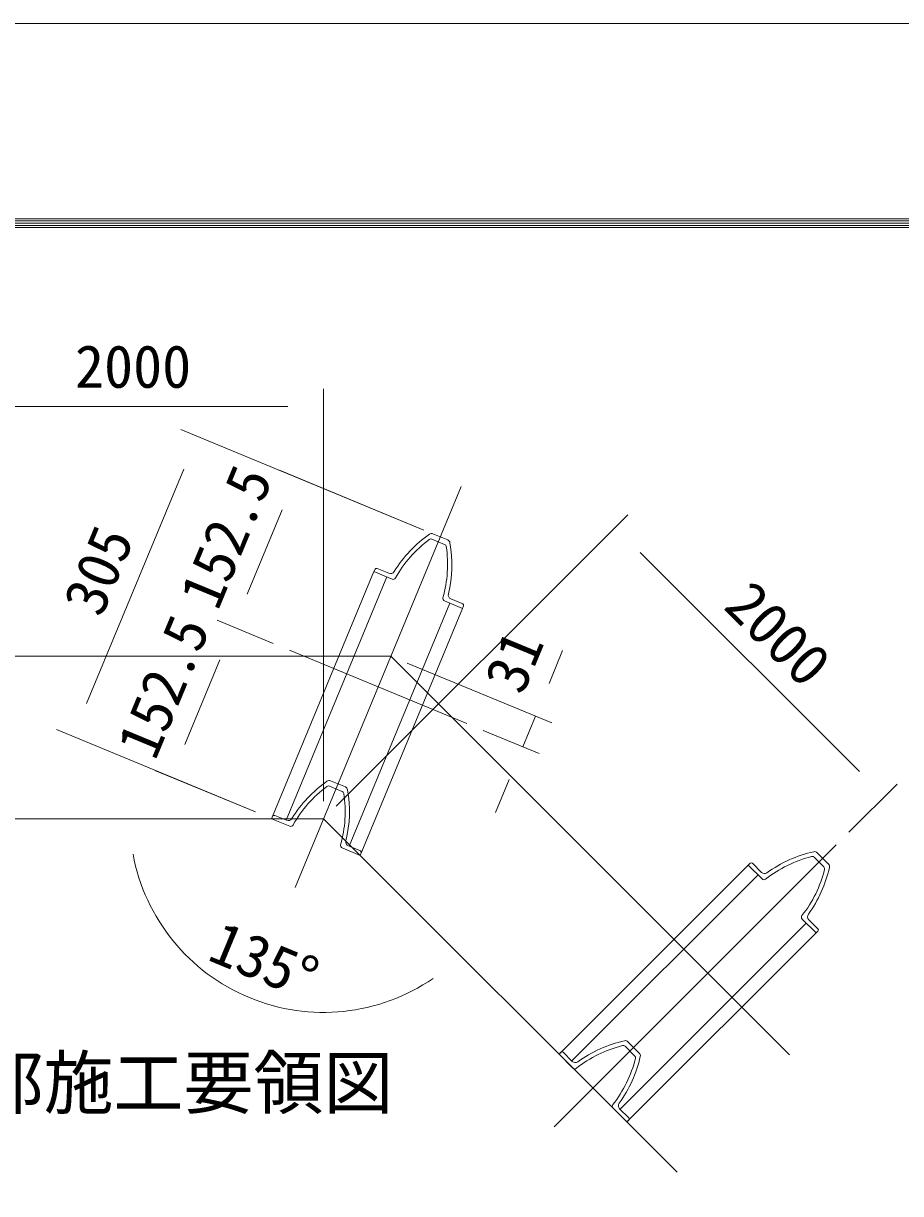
# Model space of a CAD drawing. Units: millimetres, scale not verified, with parts at other scales. Extents: x -10500 to 10500, y -7425 to 7425.
# Drawn here: x -2583 to -114, y 4129 to 7425 of the extents above; entities that cross this region are included whole.
import ezdxf
from ezdxf.enums import TextEntityAlignment as Align

# ---------------------------------------------------------------- set-up
doc = ezdxf.new("R2010")
doc.units = ezdxf.units.MM
doc.header["$LTSCALE"] = 50
doc.linetypes.add('USER1', pattern=[50.8, 31.75, -6.35, 6.35, -6.35])
for name, color, linetype, lineweight in [('0-1_D-STR1', 1, 'Continuous', 18), ('0-2_D-STR-DIM', 7, 'Continuous', 9), ('0-7_D-BMK', 2, 'USER1', 13), ('0-B_D-TTL', 7, 'Continuous', 9)]:
    doc.layers.add(name, color=color, linetype=linetype, lineweight=lineweight)
doc.layers.add('0-9_D-TTL-TXT', color=7, linetype='Continuous')
doc.styles.add('ＭＳ ゴシック', font='')
doc.styles.get('ＭＳ ゴシック').set_extended_font_data('MS Gothic')

msp = doc.modelspace()

# ---------------------------------------------------------------- linework, layer by layer
at = {"layer": '0-1_D-STR1'}
for p, q in [((-1432.94, 5972.48), (-1397.23, 5957.69)), ((-1430.15, 5987.56), (-1388.54, 5970.32)), ((-1884.23, 5185.25), (-1596.07, 5880.93)), ((-1596.07, 5880.93), (-1593.19, 5887.86)), ((-1596.07, 5880.93), (-1593.19, 5887.86)), ((-1545.19, 5859.86), (-1596.07, 5880.93)), ((-1553.85, 5876.44), (-1587.32, 5890.3)), ((-1843.6, 5181.41), (-1560.03, 5866.01)), ((-1379.65, 5804.28), (-1346.18, 5790.42)), ((-1382.65, 5792.53), (-1666.22, 5107.94)), ((-1346.62, 5777.61), (-1634.78, 5081.93)), ((-1397.49, 5798.68), (-1346.62, 5777.61)), ((-1346.62, 5777.61), (-1343.75, 5784.54)), ((-1721.1, 5276.8), (-1685.39, 5262)), ((-1718.31, 5291.88), (-1676.7, 5274.64)), ((-1884.23, 5185.25), (-1881.36, 5192.18)), ((-1884.23, 5185.25), (-1881.36, 5192.18)), ((-1833.36, 5164.18), (-1884.23, 5185.25)), ((-1842.01, 5180.75), (-1875.48, 5194.62)), ((-1667.81, 5108.6), (-1634.34, 5094.74)), ((-1685.65, 5103), (-1634.78, 5081.93)), ((-1634.78, 5081.93), (-1631.91, 5088.86)), ((-357.01, 5076.62), (-329.67, 5049.28)), ((-348.66, 5089.48), (-316.81, 5057.63)), ((-1075.2, 4522.01), (-542.74, 5054.46)), ((-542.74, 5054.46), (-537.44, 5059.77)), ((-542.74, 5054.46), (-537.44, 5059.77)), ((-503.81, 5015.53), (-542.74, 5054.46)), ((-505.46, 5034.15), (-531.08, 5059.77)), ((-1039.13, 4502.92), (-515.17, 5026.89)), ((-379.4, 4891.12), (-903.37, 4367.16)), ((-390.76, 4902.48), (-351.83, 4863.55)), ((-372.14, 4900.83), (-346.52, 4875.21)), ((-351.83, 4863.55), (-884.28, 4331.09)), ((-351.83, 4863.55), (-346.52, 4868.85)), ((-881.11, 4557.03), (-849.26, 4525.18)), ((-1075.2, 4522.01), (-1069.89, 4527.32)), ((-1075.2, 4522.01), (-1069.89, 4527.32)), ((-1036.26, 4483.08), (-1075.2, 4522.01)), ((-1037.91, 4501.7), (-1063.53, 4527.32)), ((-889.46, 4544.16), (-862.13, 4516.83)), ((-923.21, 4370.03), (-884.28, 4331.09)), ((-904.59, 4368.38), (-878.97, 4342.76)), ((-884.28, 4331.09), (-878.97, 4336.4))]:
    msp.add_line(p, q, dxfattribs=at)
for centre, radius, start, end in [((-1232.55, 5692.37), 360, 125.23028, 148.35863), ((-1232.55, 5692.37), 348, 126.65113, 150.61764), ((-1435.81, 5965.55), 7.5, 67.5, 126.65113), ((-1434.17, 5977.86), 10.5, 67.5, 125.23028), ((-1392.56, 5960.62), 10.5, 9.76972, 67.5), ((-1736.99, 5901.32), 348, 344.38236, 8.34887), ((-1400.1, 5950.76), 7.5, 8.34887, 67.5), ((-1736.99, 5901.32), 360, 346.64137, 9.76972), ((-1589.04, 5886.14), 4.5, 67.5, 157.5), ((-1549.26, 5887.52), 12, 247.5, 328.35863), ((-1542.32, 5866.79), 7.5, 247.5, 330.61764), ((-1394.62, 5805.61), 7.5, 164.38236, 247.5), ((-1375.06, 5815.37), 12, 166.64137, 247.5), ((-1347.9, 5786.26), 4.5, 337.5, 67.5), ((-1520.72, 4996.69), 360, 125.23028, 148.35863), ((-1520.72, 4996.69), 348, 126.65113, 150.61764), ((-1723.97, 5269.87), 7.5, 67.5, 126.65113), ((-1722.33, 5282.17), 10.5, 67.5, 125.23028), ((-1680.72, 5264.94), 10.5, 9.76972, 67.5), ((-2025.15, 5205.63), 348, 344.38236, 8.34887), ((-1688.26, 5255.08), 7.5, 8.34887, 67.5), ((-2025.15, 5205.63), 360, 346.64137, 9.76972), ((-1877.2, 5190.46), 4.5, 67.5, 157.5), ((-1837.42, 5191.84), 12, 247.5, 328.35863), ((-1830.49, 5171.11), 7.5, 247.5, 330.61764), ((-1682.78, 5109.93), 7.5, 164.38236, 247.5), ((-1663.22, 5119.69), 12, 166.64137, 247.5), ((-1636.07, 5090.58), 4.5, 337.5, 67.5), ((-279.06, 4741.15), 348, 104.15113, 128.11764), ((-279.06, 4741.15), 360, 102.73028, 125.85863), ((-362.31, 5071.31), 7.5, 45, 104.15113), ((-356.08, 5082.05), 10.5, 45, 102.73028), ((-534.26, 5056.59), 4.5, 45, 135), ((-665.14, 5127.23), 360, 324.14137, 347.26972), ((-334.98, 5043.98), 7.5, 345.84887, 45), ((-324.24, 5050.21), 10.5, 347.26972, 45), ((-496.98, 5042.64), 12, 225, 305.85863), ((-498.51, 5020.83), 7.5, 225, 308.11764), ((-665.14, 5127.23), 348, 321.88236, 345.84887), ((-385.46, 4907.78), 7.5, 141.88236, 225), ((-363.65, 4909.31), 12, 144.14137, 225), ((-349.7, 4872.03), 4.5, 315, 45), ((-811.52, 4208.69), 360, 102.73028, 125.85863), ((-888.53, 4549.6), 10.5, 45, 102.73028), ((-1066.71, 4524.13), 4.5, 45, 135), ((-811.52, 4208.69), 348, 104.15113, 128.11764), ((-1197.6, 4594.77), 360, 324.14137, 347.26972), ((-894.76, 4538.86), 7.5, 45, 104.15113), ((-867.43, 4511.53), 7.5, 345.84887, 45), ((-856.69, 4517.76), 10.5, 347.26972, 45), ((-1029.43, 4510.19), 12, 225, 305.85863), ((-1030.96, 4488.38), 7.5, 225, 308.11764), ((-1197.6, 4594.77), 348, 321.88236, 345.84887), ((-896.1, 4376.86), 12, 144.14137, 225), ((-917.91, 4375.33), 7.5, 141.88236, 225), ((-882.16, 4339.58), 4.5, 315, 45)]:
    msp.add_arc(centre, radius, start, end, dxfattribs=at)
at = {"layer": '0-2_D-STR-DIM'}
for p, q in [((-1738.2, 5235.02), (-1738.2, 6395.85)), ((-2710.83, 6345.85), (-1838.2, 6345.85)), ((-1455.54, 5998.07), (-2139.61, 6281.43)), ((-2131.69, 6169.9), (-2405.3, 5509.33)), ((-1455.54, 5998.07), (-1862.45, 6166.62)), ((-1854.52, 6055.1), (-1953.06, 5817.2)), ((-1702.84, 5220.37), (-882.01, 6041.21)), ((-229.61, 5318.1), (-846.66, 5935.14)), ((-1880.07, 5678.72), (-2037.53, 5743.95)), ((-1880.07, 5678.72), (-2037.53, 5743.95)), ((-1103.43, 5566.32), (-1065.16, 5658.71)), ((-2029.6, 5632.42), (-2128.14, 5394.52)), ((-1502.5, 5623.38), (-1095.5, 5454.8)), ((-1177.42, 5387.68), (-1141.7, 5473.93)), ((-1929.85, 5204.15), (-2489.77, 5436.08)), ((-1288.78, 5433.81), (-1131.23, 5368.55)), ((-1929.85, 5204.15), (-2212.6, 5321.27)), ((-1215.69, 5295.29), (-1253.96, 5202.9)), ((-259.37, 5146.92), (-123.55, 5282.74))]:
    msp.add_line(p, q, dxfattribs=at)
msp.add_arc((-1738.2, 5185.02), 545.32, 190.52163, 304.47837, dxfattribs=at)
at = {"layer": '0-7_D-BMK'}
for p, q in [((-1818.34, 4991.54), (-1350.51, 6120.99)), ((-1548.7, 5642.52), (-3145.83, 5642.52)), ((-1334.98, 5452.94), (-1833.87, 5659.59)), ((-1548.7, 5642.52), (-419.35, 4513.17)), ((-1738.2, 5185.02), (-3145.83, 5185.02)), ((-1738.2, 5185.02), (-742.86, 4189.67)), ((-1088.45, 4317.84), (-294.73, 5111.56))]:
    msp.add_line(p, q, dxfattribs=at)
at = {"layer": '0-B_D-TTL', "color": 2, "lineweight": 18}
msp.add_lwpolyline([(-10500, 7425), (10500, 7425), (10500, -7425), (-10500, -7425)], close=True, dxfattribs=at)
at = {"layer": '0-B_D-TTL'}
for points in [[(-9825, 6875), (9825, 6875), (9825, -6875), (-9825, -6875)], [(-9818.75, 6868.75), (9818.75, 6868.75), (9818.75, -6868.75), (-9818.75, -6868.75)], [(-9812.5, 6862.5), (9812.5, 6862.5), (9812.5, -6862.5), (-9812.5, -6862.5)], [(-9806.25, 6856.25), (9806.25, 6856.25), (9806.25, -6856.25), (-9806.25, -6856.25)], [(-9800, 6850), (9800, 6850), (9800, -6850), (-9800, -6850)]]:
    msp.add_lwpolyline(points, close=True, dxfattribs=at)

# ---------------------------------------------------------------- texts
at = {"layer": '0-2_D-STR-DIM', "style": 'ＭＳ ゴシック'}
msp.add_text('2000', height=120.2, dxfattribs=at).set_placement((-2437.64, 6362.72), align=Align.BOTTOM_LEFT)
for s, rotation, p in [('152.5', 67.5, (-2002.55, 5753.81)), ('305', 67.5, (-2330.22, 5734.69)), ('2000', 315, (-641.55, 5753.89)), ('152.5', 67.5, (-2178.97, 5331.69)), ('31', 67.5, (-1144.65, 5516.15)), ('135°', 337.5, (-2082.94, 4755.82))]:
    msp.add_text(s, height=120.2, rotation=rotation, dxfattribs=at).set_placement(p, align=Align.BOTTOM_LEFT)
at = {"layer": '0-9_D-TTL-TXT', "style": 'ＭＳ ゴシック'}
msp.add_text('隅部施工要領図', height=144.4, dxfattribs=at).set_placement((-2920.06, 4326.29), align=Align.BOTTOM_LEFT)

doc.saveas('drawing.dxf')
